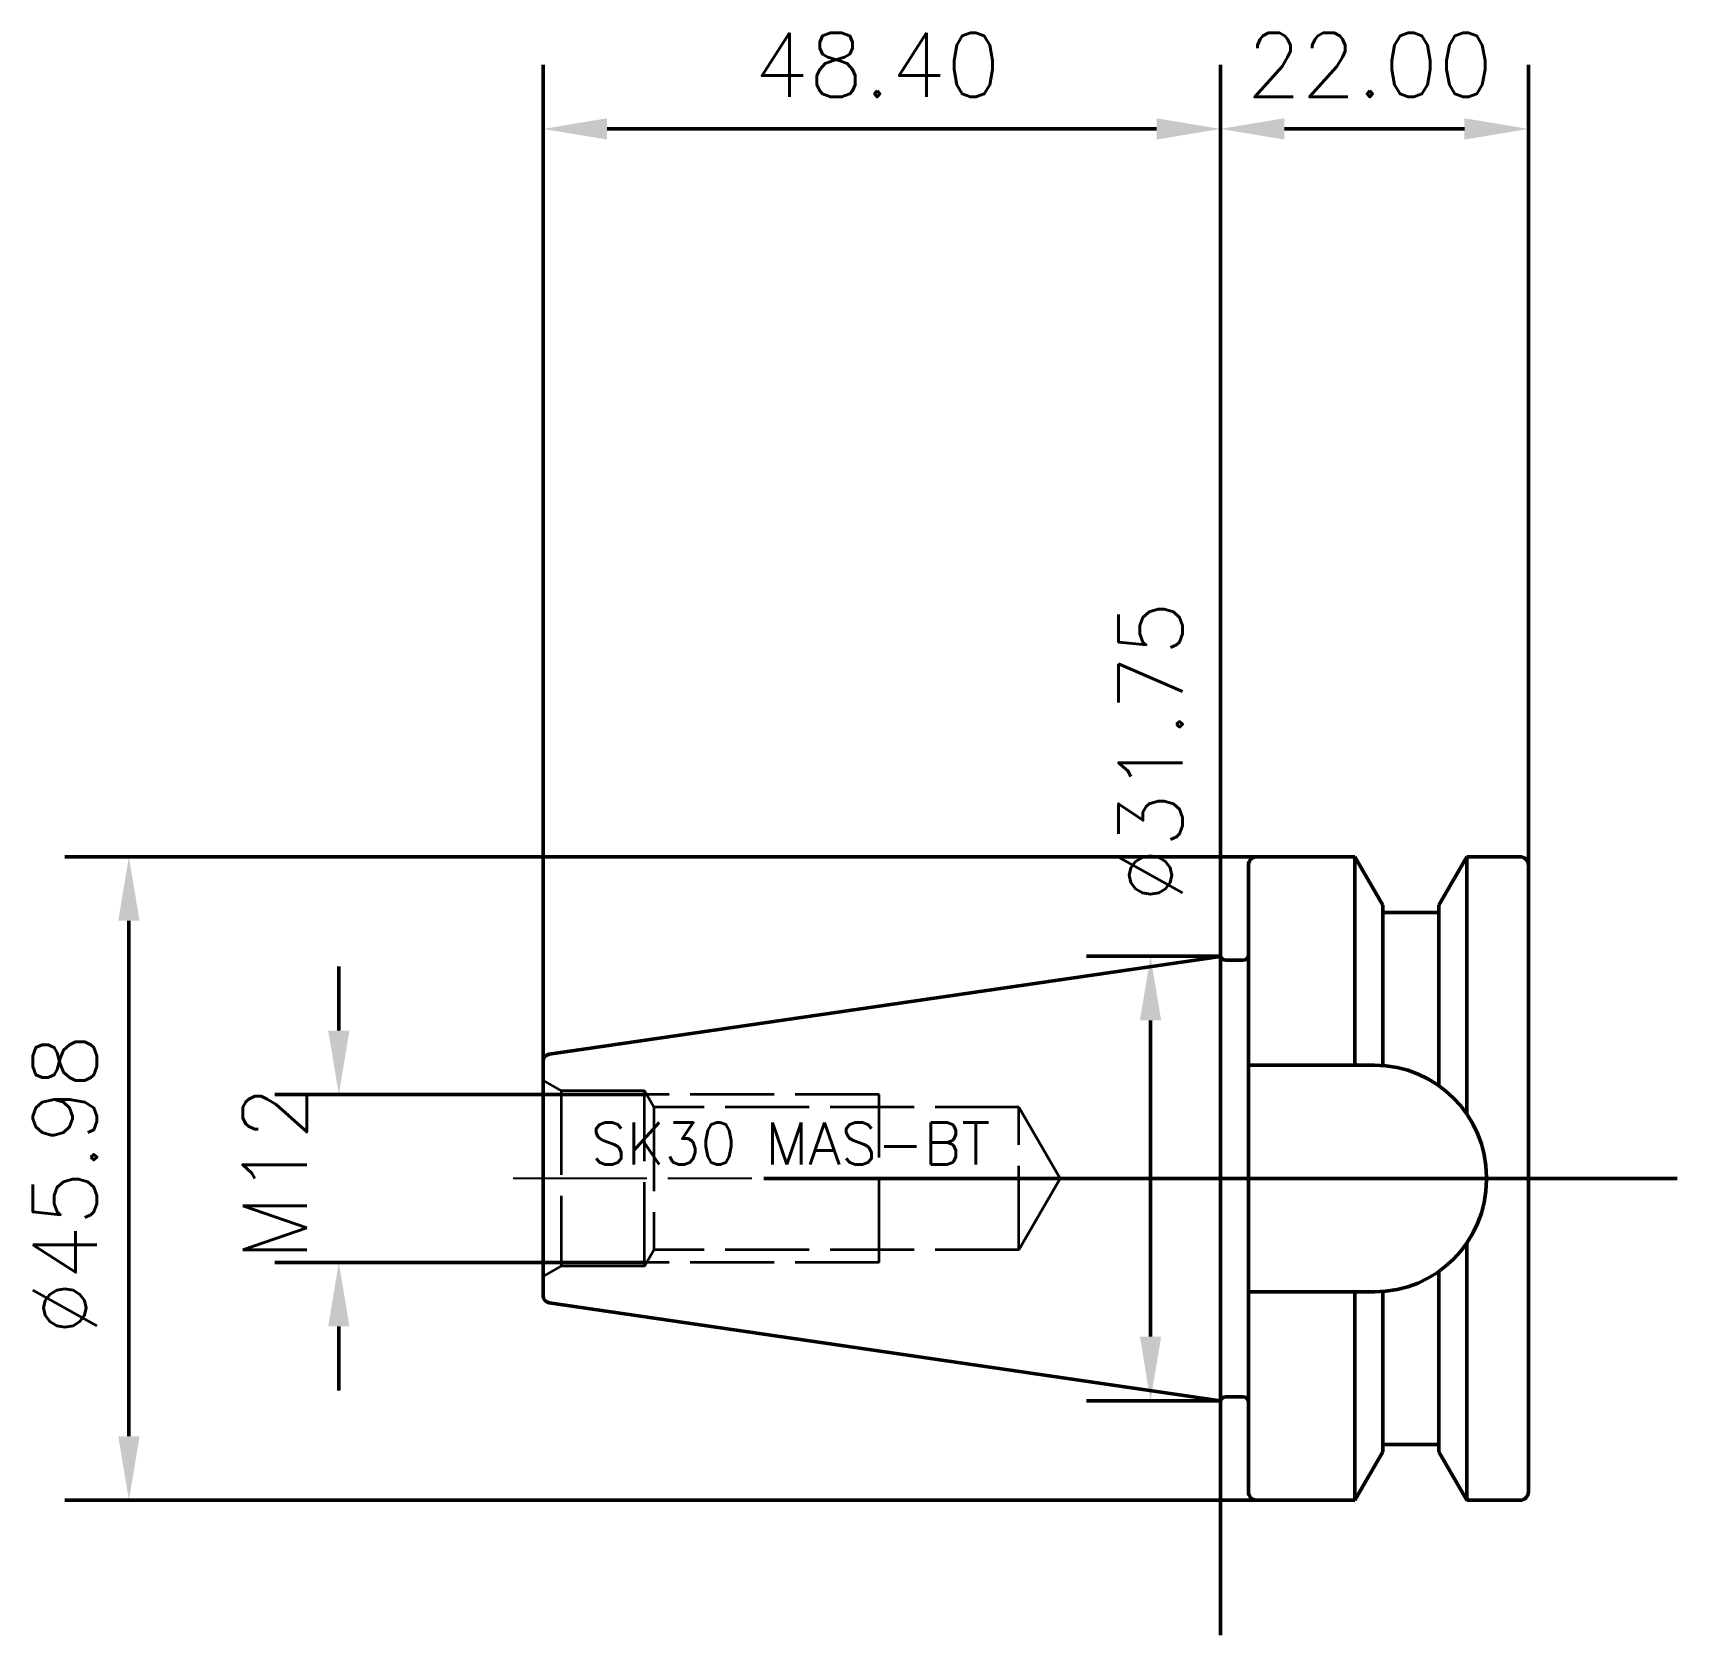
# Model space of a CAD drawing. Header units: millimetres. Extents: x 589 to 707, y 403 to 518.
import ezdxf

# ---------------------------------------------------------------- set-up
doc = ezdxf.new("R2010")
doc.units = ezdxf.units.MM
doc.header["$LTSCALE"] = 2
doc.linetypes.add('DASH', pattern=[3.75, 3, -0.75])
doc.linetypes.add('LONGDASH_DASH', pattern=[10.5, 6, -0.75, 3, -0.75])
for name, color, linetype, lineweight in [('1', 4, 'Continuous', 50), ('6', 5, 'Continuous', 35), ('SK2', 7, 'Continuous', 25), ('SK3', 1, 'DASH', 35), ('SK4', 2, 'LONGDASH_DASH', 25)]:
    doc.layers.add(name, color=color, linetype=linetype, lineweight=lineweight)
doc.styles.add('SIMPLEX', font='simplex.shx', dxfattribs={"width": 0.8})
doc.dimstyles.new('WALTER_1', dxfattribs={"dimtxt": 3.5, "dimasz": 4.5, "dimexe": 1.5, "dimexo": 0, "dimgap": 1.2, "dimtad": 1, "dimdec": 3, "dimdsep": 46, "dimtxsty": 'SIMPLEX', "dimcen": 2.5, "dimazin": 2, "dimtfac": 1, "dimtdec": 3, "dimtmove": 0, "dimatfit": 0, "dimfxl": 1.25, "dimtolj": 1, "dimarcsym": 0})

# ---------------------------------------------------------------- blocks, each defined once
blk = doc.blocks.new('*D0')
at = {"color": 0, "linetype": 'ByBlock', "transparency": 16777216}
for p, q in [((29.6, 8.38427), (29.6, 79.572)), ((78, 15.875), (78, 79.572)), ((34.172, 75), (73.428, 75))]:
    blk.add_line(p, q, dxfattribs=at)
for points in [[(34.172, 74.238), (34.172, 75.762), (29.6, 75)], [(73.428, 74.238), (73.428, 75.762), (78, 75)]]:
    blk.add_solid(points, dxfattribs=at)
at = {"layer": 'Defpoints', "color": 0, "linetype": 'ByBlock', "transparency": 16777216}
for p in [(78, 75), (78, 15.875), (29.6, 8.38427)]:
    blk.add_point(p, dxfattribs=at)
at = {"color": 0, "linetype": 'ByBlock', "transparency": 16777216, "style": 'SIMPLEX'}
blk.add_text('48.40', height=4.572, dxfattribs=at).set_placement((44.656, 77.286))
blk = doc.blocks.new('*D1')
at = {"color": 0, "linetype": 'ByBlock', "transparency": 16777216}
for p, q in [((78, 15.875), (78, 79.572)), ((100, 22.39027), (100, 79.572)), ((82.572, 75), (95.428, 75))]:
    blk.add_line(p, q, dxfattribs=at)
for points in [[(82.572, 74.238), (82.572, 75.762), (78, 75)], [(95.428, 74.238), (95.428, 75.762), (100, 75)]]:
    blk.add_solid(points, dxfattribs=at)
at = {"layer": 'Defpoints', "color": 0, "linetype": 'ByBlock', "transparency": 16777216}
for p in [(100, 75), (100, 22.39027), (78, 15.875)]:
    blk.add_point(p, dxfattribs=at)
at = {"color": 0, "linetype": 'ByBlock', "transparency": 16777216, "style": 'SIMPLEX'}
blk.add_text('22.00', height=4.572, dxfattribs=at).set_placement((79.856, 77.286))
blk = doc.blocks.new('*D2')
at = {"color": 0, "linetype": 'ByBlock', "transparency": 16777216}
for p, q in [((15, 10.57), (15, 15.14)), ((37, 6), (10.43, 6)), ((37, -6), (10.43, -6)), ((15, -10.57), (15, -15.14))]:
    blk.add_line(p, q, dxfattribs=at)
for points in [[(15.76, 10.57), (14.24, 10.57), (15, 6)], [(15.76, -10.57), (14.24, -10.57), (15, -6)]]:
    blk.add_solid(points, dxfattribs=at)
at = {"layer": 'Defpoints', "color": 0, "linetype": 'ByBlock', "transparency": 16777216}
for p in [(37, 6), (15, -6), (37, -6)]:
    blk.add_point(p, dxfattribs=at)
at = {"color": 0, "linetype": 'ByBlock', "transparency": 16777216, "style": 'SIMPLEX'}
blk.add_text('M12', height=4.572, rotation=90, dxfattribs=at).set_placement((12.71, -5.88))
blk = doc.blocks.new('*D3')
at = {"color": 0, "linetype": 'ByBlock', "transparency": 16777216}
for p, q in [((80.6, 22.99), (-4.57, 22.99)), ((0, -18.42), (0, 18.42)), ((80.6, -22.99), (-4.57, -22.99))]:
    blk.add_line(p, q, dxfattribs=at)
for points in [[(0.76, 18.42), (-0.76, 18.42), (0, 22.99)], [(0.76, -18.42), (-0.76, -18.42), (0, -22.99)]]:
    blk.add_solid(points, dxfattribs=at)
at = {"layer": 'Defpoints', "color": 0, "linetype": 'ByBlock', "transparency": 16777216}
for p in [(0, 22.99), (80.6, 22.99), (80.6, -22.99)]:
    blk.add_point(p, dxfattribs=at)
at = {"color": 0, "linetype": 'ByBlock', "transparency": 16777216, "style": 'SIMPLEX'}
blk.add_text('%%C45.98', height=4.572, rotation=90, dxfattribs=at).set_placement((-2.29, -11.21))
blk = doc.blocks.new('*D4')
at = {"color": 0, "linetype": 'ByBlock', "transparency": 16777216}
for p, q in [((78, 15.88), (68.43, 15.88)), ((73, 11.3), (73, 0)), ((73, -11.3), (73, 0)), ((78, -15.88), (68.43, -15.88))]:
    blk.add_line(p, q, dxfattribs=at)
for points in [[(73.76, 11.3), (72.24, 11.3), (73, 15.88)], [(73.76, -11.3), (72.24, -11.3), (73, -15.88)]]:
    blk.add_solid(points, dxfattribs=at)
at = {"layer": 'Defpoints', "color": 0, "linetype": 'ByBlock', "transparency": 16777216}
for p in [(78, 15.88), (73, -15.88), (78, -15.88)]:
    blk.add_point(p, dxfattribs=at)
at = {"color": 0, "linetype": 'ByBlock', "transparency": 16777216, "style": 'SIMPLEX'}
blk.add_text('%%C31.75', height=4.572, rotation=90, dxfattribs=at).set_placement((75.29, 19.72))
blk = doc.blocks.new('CENTER')
at = {"layer": '1', "color": 1}
for p, q in [((0, 32.63), (0, -32.63)), ((32.63, 0), (-32.63, 0))]:
    blk.add_line(p, q, dxfattribs=at)
blk = doc.blocks.new('MASBT30')
at = {"layer": '1', "color": 4, "linetype": 'Continuous'}
for p, q in [((2, -22.3903), (2, 22.3903)), ((9.5991, 22.9903), (2.6, 22.9903)), ((9.5991, 22.9903), (9.5991, 8.095)), ((11.6, 19.5246), (9.5991, 22.9903)), ((15.6, 19.5246), (17.6009, 22.9903)), ((17.6009, 22.9903), (17.6009, 4.6147)), ((21.4, 22.9903), (17.6009, 22.9903)), ((22, -22.3903), (22, 22.3903)), ((11.6, 19), (11.6, 19.5246)), ((11.6, 19), (11.6, 8.0725)), ((15.6, 19), (11.6, 19)), ((15.6, 19), (15.6, 19.5246)), ((15.6, 19), (15.6, 6.6402)), ((0, 15.875), (-47.9721, 8.879)), ((0, -15.875), (0, 15.875)), ((1.6, 15.6), (0.38, 15.6)), ((-48.4, -8.3843), (-48.4, 8.3843)), ((11, 8.095), (2, 8.095)), ((19, -0.095), (19, 0.095)), ((17.6009, -22.9903), (17.6009, -4.6147)), ((15.6, -6.6402), (15.6, -19)), ((11, -8.095), (2, -8.095)), ((9.5991, -22.9903), (9.5991, -8.095)), ((11.6, -8.0725), (11.6, -19)), ((0, -15.875), (-47.9721, -8.879)), ((1.6, -15.6), (0.38, -15.6)), ((9.5991, -22.9903), (11.6, -19.5246)), ((11.6, -19.5246), (11.6, -19)), ((15.6, -19), (11.6, -19)), ((15.6, -19.5246), (15.6, -19)), ((17.6009, -22.9903), (15.6, -19.5246)), ((9.5991, -22.9903), (2.6, -22.9903)), ((21.4, -22.9903), (17.6009, -22.9903))]:
    blk.add_line(p, q, dxfattribs=at)
for centre, radius, start, end in [((2.6, 22.3903), 0.6, 90, 180), ((21.4, 22.3903), 0.6, 0, 90), ((0.38, 16), 0.4, 198.206994, 270.005797), ((1.6, 16), 0.4, 270, 0), ((-47.9, 8.3842), 0.5, 98.296401, 179.994366), ((11, 0.095), 8, 0, 90), ((11, -0.095), 8, 270, 0), ((-47.9, -8.3842), 0.5, 180.005634, 261.703599), ((0.38, -16), 0.4, 89.994203, 161.793006), ((1.6, -16), 0.4, 0, 90), ((2.6, -22.3903), 0.6, 180, 270), ((21.4, -22.3903), 0.6, 270, 0)]:
    blk.add_arc(centre, radius, start, end, dxfattribs=at)
at = {"layer": 'SK3'}
for p, q in [((-48.4, 7), (-47.1126, 6.2567)), ((-47.1126, 6.2567), (-47.1126, -6.2567)), ((-41.15, 6.2567), (-47.1126, 6.2567)), ((-41.15, -6.2567), (-41.15, 6.2567)), ((-40.4821, 5.1), (-41.15, 6.2567)), ((-24.4, 6), (-41.0017, 6)), ((-24.4, -6), (-24.4, 6)), ((-40.4821, 5.1), (-40.4821, -5.1)), ((-14.4, 5.1), (-40.4821, 5.1)), ((-11.4555, 0), (-14.4, 5.1)), ((-14.4, -5.1), (-14.4, 5.1)), ((-14.4, -5.1), (-11.4555, 0)), ((-41.15, -6.2567), (-40.4821, -5.1)), ((-14.4, -5.1), (-40.4821, -5.1)), ((-48.4, -7), (-47.1126, -6.2567)), ((-41.15, -6.2567), (-47.1126, -6.2567)), ((-24.4, -6), (-41.0018, -6))]:
    blk.add_line(p, q, dxfattribs=at)
at = {"layer": 'SK4'}
blk.add_line((22, 0), (-50.5441, 0), dxfattribs=at)
at = {"layer": '6', "style": 'SIMPLEX'}
blk.add_text('SK30 MAS-BT', height=3, dxfattribs=at).set_placement((-45, 1))
at = {"layer": 'SK2'}
for base, p1, p2, picture, middle in [((0, 75), (-48.4, 8.3843), (0, 15.875), '*D0', (-24.2, 79.572)), ((22, 75), (0, 15.875), (22, 22.3903), '*D1', (11, 79.572))]:
    dim = blk.add_linear_dim(base=base, p1=p1, p2=p2, dimstyle='WALTER_1', dxfattribs=at)
    dim.commit()
    dim.dimension.update_dxf_attribs({"geometry": picture, "text_midpoint": middle, "insert": (-78, 0)})
dim = blk.add_linear_dim(base=(-5, -15.875), p1=(0, 15.875), p2=(0, -15.875), angle=90, text='%%C31.75', dimstyle='WALTER_1', dxfattribs=at)
dim.commit()
dim.dimension.update_dxf_attribs({"geometry": '*D4', "text_midpoint": (-5, 30.5), "dimtype": 128, "insert": (-78, 0)})
for base, p1, p2, text, picture, middle in [((-78, 22.9903), (2.6, -22.9903), (2.6, 22.9903), '%%C45.98', '*D3', (-82.572, 0)), ((-63, -6), (-41.0017, 6), (-41.0018, -6), 'M12', '*D2', (-67.572, 0))]:
    dim = blk.add_linear_dim(base=base, p1=p1, p2=p2, angle=90, text=text, dimstyle='WALTER_1', dxfattribs=at)
    dim.commit()
    dim.dimension.update_dxf_attribs({"geometry": picture, "text_midpoint": middle, "insert": (-78, 0)})

msp = doc.modelspace()

# ---------------------------------------------------------------- block references
at = {"layer": '1'}
for name in ['MASBT30', 'CENTER']:
    msp.add_blockref(name, (674.33, 436.1), dxfattribs=at)

doc.saveas('drawing.dxf')
